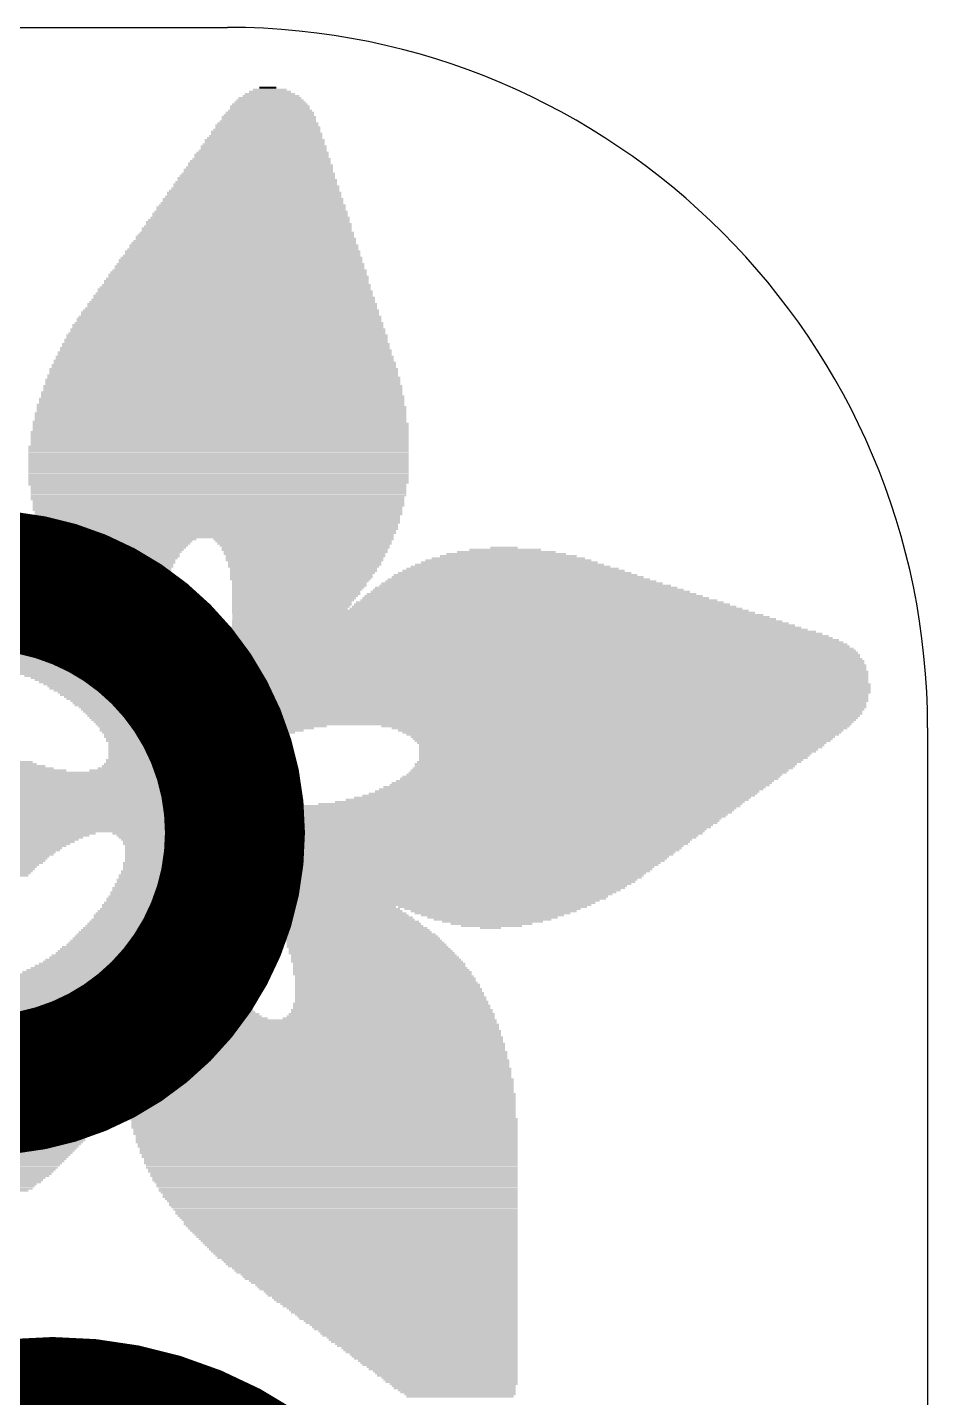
# Model space of a CAD drawing. Extents: x -5.4 to 5.4, y -7 to 7.
# Drawn here: x 3.764 to 5.398, y 4.5 to 6.985 of the extents above; entities that cross this region are included whole.
import ezdxf

# ---------------------------------------------------------------- set-up
doc = ezdxf.new("R2010")
doc.units = 0
for name, color, linetype in [('17', 110, 'CONTINUOUS'), ('20', 53, 'CONTINUOUS'), ('21', 40, 'CONTINUOUS'), ('22', 6, 'CONTINUOUS')]:
    doc.layers.add(name, color=color, linetype=linetype)

# ---------------------------------------------------------------- blocks, each defined once
blk = doc.blocks.new('ROUNDP')
at = {"const_width": 0.5}
blk.add_lwpolyline([(0, -0.25, 1), (0, 0.25, 1), (0, -0.25)], format="xyb", dxfattribs=at)
blk = doc.blocks.new('RECT')
blk.add_solid([(-0.5, -0.5), (0.5, -0.5), (-0.5, 0.5), (0.5, 0.5)])

msp = doc.modelspace()

# ---------------------------------------------------------------- linework, layer by layer
at = {"layer": '20'}
for p, q in [((-4.445, 6.985), (4.1275, 6.985)), ((5.3975, 5.715), (5.3975, -5.715))]:
    msp.add_line(p, q, dxfattribs=at)
msp.add_arc((4.1275, 5.715), 1.27, 0, 90, dxfattribs=at)
at = {"layer": '22', "const_width": 0.254}
msp.add_lwpolyline([(3.683, 5.0666, 1), (3.683, 5.9824, 1), (3.683, 5.0666)], format="xyb", dxfattribs=at)

# ---------------------------------------------------------------- block references
at = {"layer": '17', "xscale": 1.6002, "yscale": 1.6002, "rotation": 90}
msp.add_blockref('ROUNDP', (3.81, 3.81), dxfattribs=at)
msp.add_blockref('ROUNDP', (3.81, 3.81), dxfattribs=at)
at = {"layer": '21'}
for p, xscale, yscale in [((4.2043, 6.8567), 0.1143, 0.0038), ((4.2062, 6.8605), 0.1029, 0.0038), ((4.2043, 6.8643), 0.0915, 0.0039), ((4.2043, 6.8682), 0.0762, 0.0038), ((4.2043, 6.872), 0.0609, 0.0038), ((4.2005, 6.8758), 0.0305, 0.0038), ((4.2043, 6.8339), 0.1524, 0.0038), ((4.2043, 6.8415), 0.1448, 0.0038), ((4.2043, 6.8377), 0.1448, 0.0038), ((4.2043, 6.8453), 0.1371, 0.0038), ((4.2043, 6.8491), 0.1295, 0.0038), ((4.2043, 6.8529), 0.1219, 0.0038), ((4.1986, 6.8072), 0.1867, 0.0038), ((4.2005, 6.811), 0.1829, 0.0038), ((4.2005, 6.8148), 0.1753, 0.0038), ((4.2024, 6.8224), 0.1715, 0.0038), ((4.2024, 6.8186), 0.1715, 0.0038), ((4.2024, 6.8262), 0.1638, 0.0039), ((4.2043, 6.8301), 0.16, 0.0038), ((4.1948, 6.7843), 0.2096, 0.0038), ((4.1967, 6.7881), 0.2058, 0.0039), ((4.1967, 6.7958), 0.1981, 0.0038), ((4.1986, 6.792), 0.2019, 0.0038), ((4.1986, 6.7996), 0.1943, 0.0038), ((4.2005, 6.8034), 0.1905, 0.0038), ((4.191, 6.7577), 0.24, 0.0038), ((4.191, 6.7615), 0.2324, 0.0038), ((4.1929, 6.7691), 0.2286, 0.0038), ((4.1929, 6.7653), 0.2286, 0.0038), ((4.1929, 6.7729), 0.221, 0.0038), ((4.1948, 6.7805), 0.2172, 0.0038), ((4.1948, 6.7767), 0.2172, 0.0038), ((4.1852, 6.7386), 0.2591, 0.0038), ((4.1871, 6.7348), 0.2629, 0.0038), ((4.1872, 6.7424), 0.2552, 0.0038), ((4.1891, 6.7462), 0.2514, 0.0038), ((4.1891, 6.7539), 0.2438, 0.0038), ((4.1891, 6.75), 0.2438, 0.0039), ((4.1795, 6.712), 0.2857, 0.0039), ((4.1815, 6.7081), 0.2896, 0.0038), ((4.1814, 6.7158), 0.2819, 0.0038), ((4.1833, 6.7196), 0.2781, 0.0038), ((4.1833, 6.7272), 0.2705, 0.0038), ((4.1833, 6.7234), 0.2705, 0.0038), ((4.1852, 6.731), 0.2667, 0.0038), ((4.1757, 6.6853), 0.3163, 0.0038), ((4.1758, 6.6891), 0.3086, 0.0038), ((4.1777, 6.6929), 0.3048, 0.0038), ((4.1777, 6.7005), 0.2972, 0.0038), ((4.1796, 6.6967), 0.301, 0.0038), ((4.1796, 6.7043), 0.2934, 0.0038), ((4.17, 6.6586), 0.3429, 0.0038), ((4.1719, 6.6624), 0.3391, 0.0038), ((4.1719, 6.6662), 0.3315, 0.0038), ((4.1738, 6.6739), 0.3277, 0.0039), ((4.1738, 6.67), 0.3277, 0.0038), ((4.1738, 6.6777), 0.3201, 0.0038), ((4.1757, 6.6815), 0.3163, 0.0038), ((4.1662, 6.6358), 0.3657, 0.0039), ((4.1681, 6.6396), 0.3619, 0.0038), ((4.1681, 6.6472), 0.3543, 0.0038), ((4.1681, 6.6434), 0.3543, 0.0038), ((4.17, 6.651), 0.3505, 0.0038), ((4.17, 6.6548), 0.3429, 0.0038), ((4.1605, 6.6091), 0.3924, 0.0038), ((4.1624, 6.6129), 0.3886, 0.0038), ((4.1624, 6.6205), 0.381, 0.0038), ((4.1624, 6.6167), 0.381, 0.0038), ((4.1643, 6.6243), 0.3772, 0.0038), ((4.1643, 6.6319), 0.3696, 0.0038), ((4.1662, 6.6281), 0.3734, 0.0038), ((4.1568, 6.59), 0.4153, 0.0038), ((4.1568, 6.5862), 0.4153, 0.0038), ((4.1567, 6.5938), 0.4076, 0.0038), ((4.1586, 6.5977), 0.4038, 0.0039), ((4.1586, 6.6053), 0.3962, 0.0038), ((4.1605, 6.6015), 0.4, 0.0038), ((4.151, 6.5634), 0.442, 0.0038), ((4.151, 6.5596), 0.442, 0.0039), ((4.1529, 6.5672), 0.4382, 0.0038), ((4.1529, 6.571), 0.4306, 0.0038), ((4.1548, 6.5786), 0.4268, 0.0038), ((4.1548, 6.5748), 0.4268, 0.0038), ((4.1549, 6.5824), 0.4191, 0.0038), ((4.1453, 6.5367), 0.4686, 0.0038), ((4.1472, 6.5405), 0.4648, 0.0038), ((4.1491, 6.5443), 0.461, 0.0038), ((4.1491, 6.5519), 0.4534, 0.0038), ((4.1491, 6.5481), 0.4534, 0.0038), ((4.151, 6.5557), 0.4496, 0.0038), ((4.1395, 6.51), 0.4953, 0.0038), ((4.1414, 6.5138), 0.4915, 0.0038), ((4.1433, 6.5176), 0.4877, 0.0038), ((4.1433, 6.5253), 0.4801, 0.0038), ((4.1433, 6.5215), 0.4801, 0.0039), ((4.1453, 6.5291), 0.4762, 0.0038), ((4.1472, 6.5329), 0.4724, 0.0038), ((4.1357, 6.4834), 0.5257, 0.0039), ((4.1357, 6.4872), 0.5181, 0.0038), ((4.1376, 6.491), 0.5143, 0.0038), ((4.1376, 6.4986), 0.5067, 0.0038), ((4.1395, 6.4948), 0.5105, 0.0038), ((4.1395, 6.5024), 0.5029, 0.0038), ((4.1414, 6.5062), 0.4991, 0.0038), ((4.1319, 6.4605), 0.5487, 0.0038), ((4.1319, 6.4681), 0.5411, 0.0038), ((4.1319, 6.4643), 0.5411, 0.0038), ((4.1338, 6.4719), 0.5373, 0.0038), ((4.1338, 6.4757), 0.5295, 0.0038), ((4.1357, 6.4795), 0.5257, 0.0038), ((4.1281, 6.4376), 0.5715, 0.0038), ((4.1281, 6.4338), 0.5715, 0.0038), ((4.1281, 6.4453), 0.5639, 0.0039), ((4.1281, 6.4414), 0.5639, 0.0038), ((4.13, 6.4491), 0.5601, 0.0038), ((4.13, 6.4567), 0.5525, 0.0038), ((4.13, 6.4529), 0.5525, 0.0038), ((4.1243, 6.411), 0.5944, 0.0038), ((4.1244, 6.4186), 0.5867, 0.0038), ((4.1244, 6.4148), 0.5867, 0.0038), ((4.1263, 6.4262), 0.5829, 0.0038), ((4.1263, 6.4224), 0.5829, 0.0038), ((4.1263, 6.43), 0.5753, 0.0038), ((4.1224, 6.3881), 0.6134, 0.0038), ((4.1224, 6.3843), 0.6134, 0.0038), ((4.1224, 6.3957), 0.6058, 0.0038), ((4.1224, 6.3919), 0.6058, 0.0038), ((4.1224, 6.4033), 0.5982, 0.0038), ((4.1243, 6.3995), 0.602, 0.0038), ((4.1243, 6.4072), 0.5944, 0.0039), ((4.1205, 6.3652), 0.6324, 0.0038), ((4.1205, 6.3614), 0.6324, 0.0038), ((4.1205, 6.3729), 0.6248, 0.0038), ((4.1205, 6.3691), 0.6248, 0.0039), ((4.1205, 6.3805), 0.6172, 0.0038), ((4.1224, 6.3767), 0.621, 0.0038), ((4.1187, 6.3348), 0.6515, 0.0038), ((4.1187, 6.3462), 0.6439, 0.0038), ((4.1187, 6.3424), 0.6439, 0.0038), ((4.1187, 6.3386), 0.6439, 0.0038), ((4.1186, 6.3538), 0.6362, 0.0038), ((4.1206, 6.35), 0.6401, 0.0038), ((4.1205, 6.3576), 0.6324, 0.0038), ((4.1167, 6.3119), 0.663, 0.0038), ((4.1167, 6.3233), 0.6554, 0.0038), ((4.1167, 6.3195), 0.6554, 0.0038), ((4.1186, 6.3157), 0.6592, 0.0038), ((4.1187, 6.331), 0.6515, 0.0039), ((4.1187, 6.3271), 0.6515, 0.0038), ((4.1148, 6.2852), 0.6744, 0.0038), ((4.1148, 6.3005), 0.6668, 0.0038), ((4.1167, 6.2967), 0.6706, 0.0038), ((4.1167, 6.2929), 0.6706, 0.0039), ((4.1167, 6.289), 0.6706, 0.0038), ((4.1167, 6.3081), 0.663, 0.0038), ((4.1167, 6.3043), 0.663, 0.0038), ((4.1129, 6.27), 0.6782, 0.0038), ((4.1148, 6.2662), 0.682, 0.0038), ((4.1148, 6.2624), 0.682, 0.0038), ((4.1148, 6.2814), 0.6744, 0.0038), ((4.1148, 6.2776), 0.6744, 0.0038), ((4.1148, 6.2738), 0.6744, 0.0038), ((4.1129, 6.2509), 0.6858, 0.0038), ((4.1129, 6.2471), 0.6858, 0.0038), ((4.1129, 6.2433), 0.6858, 0.0038), ((4.1129, 6.2395), 0.6858, 0.0038), ((4.1129, 6.2357), 0.6858, 0.0038), ((4.1148, 6.2586), 0.682, 0.0038), ((4.1148, 6.2548), 0.682, 0.0039), ((4.111, 6.2243), 0.6896, 0.0038), ((4.111, 6.2205), 0.6896, 0.0038), ((4.111, 6.2167), 0.6896, 0.0039), ((4.111, 6.2128), 0.6896, 0.0038), ((4.1129, 6.2319), 0.6858, 0.0038), ((4.1129, 6.2281), 0.6858, 0.0038), ((4.111, 6.209), 0.6896, 0.0038), ((4.111, 6.2052), 0.6896, 0.0038), ((4.111, 6.2014), 0.6896, 0.0038), ((4.111, 6.1976), 0.6896, 0.0038), ((4.111, 6.1938), 0.6896, 0.0038), ((4.111, 6.19), 0.6896, 0.0038), ((4.111, 6.1862), 0.6896, 0.0038), ((4.111, 6.1824), 0.6896, 0.0038), ((4.111, 6.1786), 0.6896, 0.0039), ((4.111, 6.1747), 0.6896, 0.0038), ((4.111, 6.1709), 0.6896, 0.0038), ((4.111, 6.1671), 0.6896, 0.0038), ((4.111, 6.1633), 0.6896, 0.0038), ((4.111, 6.1595), 0.6896, 0.0038), ((4.1091, 6.1557), 0.6858, 0.0038), ((4.111, 6.1519), 0.682, 0.0038), ((4.111, 6.1481), 0.682, 0.0038), ((4.111, 6.1443), 0.682, 0.0038), ((4.111, 6.1405), 0.682, 0.0039), ((4.111, 6.1366), 0.682, 0.0038), ((4.1091, 6.1328), 0.6782, 0.0038), ((4.1091, 6.129), 0.6782, 0.0038), ((4.111, 6.1252), 0.6744, 0.0038), ((4.111, 6.1214), 0.6744, 0.0038), ((4.111, 6.1176), 0.6744, 0.0038), ((4.1091, 6.1138), 0.6706, 0.0038), ((4.1091, 6.11), 0.6706, 0.0038), ((4.111, 6.1062), 0.6668, 0.0038), ((4.111, 6.1024), 0.6668, 0.0039), ((4.1091, 6.0985), 0.663, 0.0038), ((4.111, 6.0947), 0.6592, 0.0038), ((4.111, 6.0909), 0.6592, 0.0038), ((4.111, 6.0871), 0.6592, 0.0038), ((3.3262, 6.0757), 0.8801, 0.0038), ((3.3281, 6.0719), 0.8763, 0.0038), ((3.3319, 6.0681), 0.8763, 0.0038), ((3.3338, 6.0643), 0.8801, 0.0039), ((4.109, 6.0833), 0.6553, 0.0038), ((4.1109, 6.0795), 0.6515, 0.0038), ((4.1109, 6.0757), 0.6515, 0.0038), ((4.109, 6.0719), 0.6477, 0.0038), ((4.1109, 6.0681), 0.6439, 0.0038), ((4.109, 6.0643), 0.6401, 0.0039), ((3.3376, 6.0604), 0.8801, 0.0038), ((3.3395, 6.0566), 0.8763, 0.0038), ((3.3433, 6.0528), 0.8763, 0.0038), ((3.3452, 6.049), 0.8801, 0.0038), ((3.3471, 6.0452), 0.8763, 0.0038), ((3.3509, 6.0414), 0.8763, 0.0038), ((3.3548, 6.0376), 0.8763, 0.0038), ((4.109, 6.0604), 0.6401, 0.0038), ((3.932, 6.0566), 0.2781, 0.0038), ((3.9282, 6.0528), 0.2705, 0.0038), ((3.9282, 6.049), 0.2629, 0.0038), ((3.9262, 6.0452), 0.259, 0.0038), ((3.9243, 6.0414), 0.2552, 0.0038), ((3.9243, 6.0376), 0.2476, 0.0038), ((4.2653, 6.0566), 0.3276, 0.0038), ((4.2653, 6.0528), 0.32, 0.0038), ((4.2672, 6.049), 0.3162, 0.0038), ((4.2672, 6.0452), 0.3086, 0.0038), ((4.2691, 6.0414), 0.3048, 0.0038), ((4.2672, 6.0376), 0.301, 0.0038), ((4.6311, 6.0376), 0.1295, 0.0038), ((4.6292, 6.0414), 0.0495, 0.0038), ((3.3548, 6.0338), 0.8763, 0.0038), ((3.3586, 6.03), 0.8763, 0.0038), ((3.3624, 6.0262), 0.8763, 0.0039), ((3.3624, 6.0223), 0.8763, 0.0038), ((3.3662, 6.0185), 0.8763, 0.0038), ((3.4824, 6.0147), 1.1011, 0.0038), ((3.9224, 6.0338), 0.2438, 0.0038), ((3.9205, 6.03), 0.24, 0.0038), ((3.9224, 6.0262), 0.2362, 0.0039), ((3.9205, 6.0223), 0.2324, 0.0038), ((3.9205, 6.0185), 0.2248, 0.0038), ((4.2691, 6.0338), 0.2972, 0.0038), ((4.2672, 6.03), 0.2934, 0.0038), ((4.2691, 6.0262), 0.2896, 0.0039), ((4.2672, 6.0223), 0.2858, 0.0038), ((4.2672, 6.0185), 0.2858, 0.0038), ((4.2672, 6.0147), 0.2782, 0.0038), ((4.6387, 6.0147), 0.32, 0.0038), ((4.6368, 6.0185), 0.301, 0.0038), ((4.6368, 6.0223), 0.2781, 0.0038), ((4.6368, 6.0262), 0.2477, 0.0039), ((4.633, 6.03), 0.2171, 0.0038), ((4.633, 6.0338), 0.1791, 0.0038), ((3.4824, 6.0109), 1.0935, 0.0038), ((3.4824, 6.0071), 1.0935, 0.0038), ((3.4824, 6.0033), 1.0859, 0.0038), ((3.4843, 5.9995), 1.0821, 0.0038), ((3.4843, 5.9957), 1.0745, 0.0038), ((3.4843, 5.9919), 1.0745, 0.0038), ((3.4842, 5.9881), 1.0668, 0.0039), ((4.2672, 6.0109), 0.2782, 0.0038), ((4.2653, 6.0071), 0.2744, 0.0038), ((4.2652, 6.0033), 0.2667, 0.0038), ((4.2652, 5.9995), 0.2667, 0.0038), ((4.2633, 5.9957), 0.2629, 0.0038), ((4.2614, 5.9919), 0.2591, 0.0038), ((4.2614, 5.9881), 0.2591, 0.0039), ((4.6539, 5.9881), 0.4572, 0.0039), ((4.6501, 5.9919), 0.442, 0.0038), ((4.6482, 5.9957), 0.423, 0.0038), ((4.6463, 5.9995), 0.4038, 0.0038), ((4.6444, 6.0033), 0.3848, 0.0038), ((4.6406, 6.0071), 0.362, 0.0038), ((4.6387, 6.0109), 0.3429, 0.0038), ((3.4862, 5.9842), 1.0629, 0.0038), ((3.4881, 5.9804), 1.0591, 0.0038), ((3.4862, 5.9766), 1.0553, 0.0038), ((3.4881, 5.9728), 1.0515, 0.0038), ((3.4881, 5.969), 1.0439, 0.0038), ((3.4881, 5.9652), 1.0439, 0.0038), ((4.2595, 5.9842), 0.2553, 0.0038), ((4.2596, 5.9804), 0.2476, 0.0038), ((4.2577, 5.9766), 0.2438, 0.0038), ((4.2577, 5.9728), 0.2438, 0.0038), ((4.2558, 5.969), 0.24, 0.0038), ((4.2539, 5.9652), 0.2362, 0.0038), ((4.673, 5.9652), 0.5639, 0.0038), ((4.6692, 5.969), 0.5487, 0.0038), ((4.6673, 5.9728), 0.5295, 0.0038), ((4.6616, 5.9766), 0.5105, 0.0038), ((4.6597, 5.9804), 0.4915, 0.0038), ((4.6558, 5.9842), 0.4762, 0.0038), ((3.49, 5.9614), 1.0401, 0.0038), ((3.49, 5.9576), 1.0325, 0.0038), ((3.4919, 5.9538), 1.0287, 0.0038), ((3.4919, 5.95), 1.0287, 0.0039), ((3.4938, 5.9461), 1.0249, 0.0038), ((3.4938, 5.9423), 1.0173, 0.0038), ((3.4957, 5.9385), 1.0135, 0.0038), ((4.2481, 5.95), 0.2247, 0.0039), ((4.2462, 5.9461), 0.2209, 0.0038), ((4.2443, 5.9423), 0.2171, 0.0038), ((4.2443, 5.9385), 0.2171, 0.0038), ((4.252, 5.9614), 0.2324, 0.0038), ((4.252, 5.9576), 0.2324, 0.0038), ((4.2501, 5.9538), 0.2286, 0.0038), ((4.6977, 5.9385), 0.682, 0.0038), ((4.6939, 5.9423), 0.6668, 0.0038), ((4.6921, 5.9461), 0.6477, 0.0038), ((4.6863, 5.95), 0.6286, 0.0039), ((4.6825, 5.9538), 0.6134, 0.0038), ((4.6787, 5.9576), 0.5982, 0.0038), ((4.6768, 5.9614), 0.5791, 0.0038), ((3.4957, 5.9347), 1.0135, 0.0038), ((3.4976, 5.9309), 1.0096, 0.0038), ((3.4976, 5.9271), 1.002, 0.0038), ((3.4995, 5.9233), 0.9982, 0.0038), ((3.4995, 5.9195), 0.9982, 0.0038), ((3.5014, 5.9157), 0.9944, 0.0038), ((3.5033, 5.9119), 0.9906, 0.0039), ((4.2424, 5.9347), 0.2133, 0.0038), ((4.2405, 5.9309), 0.2095, 0.0038), ((4.6044, 5.9271), 0.9372, 0.0038), ((4.6101, 5.9233), 0.9486, 0.0038), ((4.6178, 5.9195), 0.9639, 0.0038), ((4.6235, 5.9157), 0.9753, 0.0038), ((4.6292, 5.9119), 0.9867, 0.0039), ((4.7054, 5.9309), 0.7125, 0.0038), ((4.7016, 5.9347), 0.6973, 0.0038), ((3.5014, 5.908), 0.9868, 0.0038), ((3.5033, 5.9042), 0.983, 0.0038), ((3.5052, 5.9004), 0.9792, 0.0038), ((3.5071, 5.8966), 0.9754, 0.0038), ((3.5071, 5.8928), 0.9754, 0.0038), ((3.509, 5.889), 0.9716, 0.0038), ((4.6501, 5.8966), 1.0364, 0.0038), ((4.6558, 5.8928), 1.0478, 0.0038), ((4.6634, 5.889), 1.063, 0.0038), ((4.6349, 5.908), 0.9982, 0.0038), ((4.6406, 5.9042), 1.0096, 0.0038), ((4.6463, 5.9004), 1.021, 0.0038), ((3.5109, 5.8852), 0.9678, 0.0038), ((3.511, 5.8814), 0.9601, 0.0038), ((3.511, 5.8776), 0.9601, 0.0038), ((3.5129, 5.8738), 0.9563, 0.0039), ((3.5148, 5.8699), 0.9525, 0.0038), ((3.5167, 5.8661), 0.9487, 0.0038), ((3.5167, 5.8623), 0.9487, 0.0038), ((4.6863, 5.8699), 1.1164, 0.0038), ((4.6901, 5.8661), 1.124, 0.0038), ((4.692, 5.8623), 1.1278, 0.0038), ((4.6692, 5.8852), 1.0745, 0.0038), ((4.6749, 5.8814), 1.0859, 0.0038), ((4.6787, 5.8776), 1.0935, 0.0038), ((4.6844, 5.8738), 1.1049, 0.0039), ((3.5186, 5.8585), 0.9449, 0.0038), ((3.5205, 5.8547), 0.9411, 0.0038), ((3.5224, 5.8509), 0.9373, 0.0038), ((3.5224, 5.8471), 0.9373, 0.0038), ((3.5243, 5.8433), 0.9335, 0.0038), ((3.5262, 5.8395), 0.9297, 0.0038), ((4.6977, 5.8509), 1.1468, 0.0038), ((4.6996, 5.8471), 1.1506, 0.0038), ((4.6996, 5.8433), 1.1506, 0.0038), ((4.7016, 5.8395), 1.1545, 0.0038), ((4.6958, 5.8585), 1.1354, 0.0038), ((4.6977, 5.8547), 1.1392, 0.0038), ((3.5262, 5.8357), 0.9297, 0.0039), ((3.8348, 5.8318), 0.3124, 0.0038), ((3.8462, 5.828), 0.2896, 0.0038), ((3.8538, 5.8242), 0.2743, 0.0038), ((3.8596, 5.8204), 0.2629, 0.0038), ((3.8653, 5.8166), 0.2515, 0.0038), ((3.871, 5.8128), 0.2401, 0.0038), ((4.7016, 5.8204), 1.1697, 0.0038), ((4.7035, 5.8166), 1.1735, 0.0038), ((4.7035, 5.8128), 1.1735, 0.0038), ((4.7016, 5.8357), 1.1621, 0.0039), ((4.7016, 5.8318), 1.1621, 0.0038), ((4.7035, 5.828), 1.1659, 0.0038), ((4.7035, 5.8242), 1.1659, 0.0038), ((3.8748, 5.809), 0.2324, 0.0038), ((3.8805, 5.8052), 0.221, 0.0038), ((3.8843, 5.8014), 0.2134, 0.0038), ((3.89, 5.7976), 0.2096, 0.0039), ((3.8939, 5.7937), 0.2019, 0.0038), ((3.8977, 5.7899), 0.1943, 0.0038), ((4.6997, 5.7899), 1.1887, 0.0038), ((4.6997, 5.8014), 1.1811, 0.0038), ((4.6997, 5.7976), 1.1811, 0.0039), ((4.7016, 5.7937), 1.1849, 0.0038), ((4.7016, 5.809), 1.1773, 0.0038), ((4.7016, 5.8052), 1.1773, 0.0038), ((3.8996, 5.7861), 0.1905, 0.0038), ((3.9034, 5.7823), 0.1829, 0.0038), ((3.9091, 5.7785), 0.1791, 0.0038), ((3.911, 5.7747), 0.1753, 0.0038), ((3.9148, 5.7709), 0.1676, 0.0038), ((3.9167, 5.7671), 0.1638, 0.0038), ((3.9224, 5.7633), 0.16, 0.0038), ((4.692, 5.7671), 1.1964, 0.0038), ((4.692, 5.7633), 1.1964, 0.0038), ((4.694, 5.7747), 1.1925, 0.0038), ((4.694, 5.7709), 1.1925, 0.0038), ((4.6978, 5.7823), 1.1925, 0.0038), ((4.6978, 5.7785), 1.1925, 0.0038), ((4.6997, 5.7861), 1.1887, 0.0038), ((3.9243, 5.7595), 0.1562, 0.0039), ((3.9262, 5.7556), 0.1524, 0.0038), ((3.9319, 5.7518), 0.1486, 0.0038), ((3.9338, 5.748), 0.1448, 0.0038), ((3.9376, 5.7442), 0.1448, 0.0038), ((3.9415, 5.7404), 0.1447, 0.0038), ((4.6768, 5.7404), 1.204, 0.0038), ((4.6787, 5.7442), 1.2002, 0.0038), ((4.6825, 5.748), 1.2002, 0.0038), ((4.6863, 5.7556), 1.2002, 0.0038), ((4.6863, 5.7518), 1.2002, 0.0038), ((4.6882, 5.7595), 1.1964, 0.0039), ((3.9434, 5.7366), 0.1409, 0.0038), ((3.9472, 5.7328), 0.1409, 0.0038), ((3.951, 5.729), 0.141, 0.0038), ((3.9567, 5.7252), 0.1448, 0.0038), ((4.5739, 5.7214), 1.3716, 0.0039), ((4.0995, 5.7175), 0.4153, 0.0038), ((4.09, 5.7137), 0.3886, 0.0038), ((4.6596, 5.7252), 1.2078, 0.0038), ((4.6654, 5.729), 1.2039, 0.0038), ((4.6692, 5.7328), 1.2039, 0.0038), ((4.673, 5.7366), 1.2039, 0.0038), ((4.8311, 5.7175), 0.8496, 0.0038), ((4.8387, 5.7137), 0.8268, 0.0038), ((4.0805, 5.7099), 0.3696, 0.0038), ((4.0748, 5.7061), 0.3506, 0.0038), ((4.0709, 5.7023), 0.3353, 0.0038), ((4.0652, 5.6985), 0.3239, 0.0038), ((4.0576, 5.6909), 0.3009, 0.0038), ((4.0615, 5.6947), 0.3086, 0.0038), ((4.8406, 5.7099), 0.8078, 0.0038), ((4.8426, 5.7061), 0.7963, 0.0038), ((4.8444, 5.7023), 0.7848, 0.0038), ((4.8444, 5.6985), 0.7696, 0.0038), ((4.8444, 5.6947), 0.762, 0.0038), ((4.8444, 5.6909), 0.7544, 0.0038), ((4.0558, 5.6871), 0.2895, 0.0038), ((4.052, 5.6833), 0.2819, 0.0039), ((4.0482, 5.6794), 0.2743, 0.0038), ((4.0386, 5.668), 0.2552, 0.0038), ((4.0367, 5.6642), 0.2514, 0.0038), ((4.0444, 5.6756), 0.2667, 0.0038), ((4.0425, 5.6718), 0.2629, 0.0038), ((4.8425, 5.6871), 0.743, 0.0038), ((4.8425, 5.6833), 0.7354, 0.0039), ((4.8406, 5.6794), 0.7316, 0.0038), ((4.8368, 5.6756), 0.7239, 0.0038), ((4.8349, 5.6718), 0.7201, 0.0038), ((4.8311, 5.668), 0.7125, 0.0038), ((4.8292, 5.6642), 0.7087, 0.0038), ((3.4919, 5.6528), 0.5639, 0.0038), ((3.4976, 5.649), 0.5677, 0.0038), ((3.5071, 5.6452), 0.5792, 0.0039), ((3.5167, 5.6413), 0.5905, 0.0038), ((4.0177, 5.6413), 0.2515, 0.0038), ((4.0215, 5.6452), 0.2439, 0.0039), ((4.0252, 5.649), 0.2439, 0.0038), ((4.031, 5.6566), 0.2476, 0.0038), ((4.0291, 5.6528), 0.2438, 0.0038), ((4.0348, 5.6604), 0.2476, 0.0038), ((4.8082, 5.6413), 0.6896, 0.0038), ((4.8139, 5.649), 0.6934, 0.0038), ((4.812, 5.6452), 0.6896, 0.0039), ((4.8197, 5.6528), 0.6973, 0.0038), ((4.8273, 5.6604), 0.7049, 0.0038), ((4.8235, 5.6566), 0.6973, 0.0038), ((3.53, 5.6375), 0.6096, 0.0038), ((3.6843, 5.6337), 0.9106, 0.0038), ((3.6862, 5.6299), 0.9068, 0.0038), ((3.6881, 5.6261), 0.903, 0.0038), ((3.6919, 5.6223), 0.8954, 0.0038), ((3.6938, 5.6185), 0.8916, 0.0038), ((3.6957, 5.6147), 0.8878, 0.0038), ((4.0082, 5.6375), 0.2629, 0.0038), ((4.7701, 5.6147), 0.6896, 0.0038), ((4.7758, 5.6185), 0.6858, 0.0038), ((4.7835, 5.6223), 0.6858, 0.0038), ((4.7873, 5.6261), 0.6858, 0.0038), ((4.793, 5.6299), 0.682, 0.0038), ((4.7987, 5.6337), 0.6858, 0.0038), ((4.8025, 5.6375), 0.6858, 0.0038), ((3.6995, 5.6109), 0.8878, 0.0038), ((3.7034, 5.6071), 0.8801, 0.0039), ((3.7072, 5.6032), 0.8801, 0.0038), ((3.7109, 5.5994), 0.8801, 0.0038), ((3.7186, 5.5956), 0.8801, 0.0038), ((3.7243, 5.5918), 0.8839, 0.0038), ((4.7282, 5.5918), 0.7124, 0.0038), ((4.7359, 5.5956), 0.7049, 0.0038), ((4.7435, 5.5994), 0.6973, 0.0038), ((4.7511, 5.6032), 0.6972, 0.0038), ((4.7568, 5.6071), 0.6934, 0.0039), ((4.7663, 5.6109), 0.6896, 0.0038), ((3.7319, 5.588), 0.884, 0.0038), ((3.7396, 5.5842), 0.8839, 0.0038), ((3.749, 5.5804), 0.8953, 0.0038), ((3.7662, 5.5766), 0.9144, 0.0038), ((4.1872, 5.5728), 1.7412, 0.0038), ((4.1872, 5.569), 1.726, 0.0039), ((4.189, 5.5651), 1.7145, 0.0038), ((4.6768, 5.5766), 0.7696, 0.0038), ((4.6939, 5.5804), 0.743, 0.0038), ((4.7073, 5.5842), 0.7315, 0.0038), ((4.7168, 5.588), 0.7201, 0.0038), ((4.191, 5.5613), 1.703, 0.0038), ((4.191, 5.5575), 1.6878, 0.0038), ((4.1929, 5.5537), 1.6764, 0.0038), ((4.1948, 5.5499), 1.6574, 0.0038), ((4.1986, 5.5461), 1.6421, 0.0038), ((4.2024, 5.5423), 1.6269, 0.0038), ((4.2043, 5.5385), 1.6078, 0.0038), ((4.21, 5.5347), 1.5887, 0.0038), ((4.2157, 5.5309), 1.5621, 0.0039), ((3.69, 5.5156), 0.3505, 0.0038), ((3.7034, 5.5194), 0.3467, 0.0038), ((3.7147, 5.5232), 0.3467, 0.0038), ((4.2748, 5.527), 1.4364, 0.0038), ((4.4539, 5.5232), 1.0706, 0.0038), ((4.4539, 5.5194), 1.0554, 0.0038), ((4.4539, 5.5156), 1.0478, 0.0038), ((3.6386, 5.4928), 0.3695, 0.0039), ((3.6442, 5.4966), 0.3657, 0.0038), ((3.6519, 5.5004), 0.3658, 0.0038), ((3.6614, 5.5042), 0.362, 0.0038), ((3.671, 5.508), 0.3581, 0.0038), ((3.6804, 5.5118), 0.3543, 0.0038), ((4.452, 5.5118), 1.0363, 0.0038), ((4.452, 5.508), 1.0287, 0.0038), ((4.4501, 5.5042), 1.0249, 0.0038), ((4.4482, 5.5004), 1.0135, 0.0038), ((4.4463, 5.4966), 1.0097, 0.0038), ((4.0081, 5.4928), 0.1334, 0.0039), ((4.5263, 5.4928), 0.842, 0.0039), ((3.5947, 5.4661), 0.381, 0.0038), ((3.6024, 5.4699), 0.381, 0.0038), ((3.6062, 5.4737), 0.381, 0.0038), ((3.6119, 5.4775), 0.3772, 0.0038), ((3.6176, 5.4813), 0.3734, 0.0038), ((3.6252, 5.4851), 0.3734, 0.0038), ((3.629, 5.4889), 0.3734, 0.0038), ((3.9967, 5.4699), 0.1181, 0.0038), ((3.9967, 5.4661), 0.1181, 0.0038), ((4.0043, 5.4889), 0.1258, 0.0038), ((4.0024, 5.4851), 0.122, 0.0038), ((4.0005, 5.4813), 0.1182, 0.0038), ((4.0005, 5.4775), 0.1182, 0.0038), ((3.9986, 5.4737), 0.1143, 0.0038), ((4.5263, 5.4889), 0.8268, 0.0038), ((4.5282, 5.4851), 0.8154, 0.0038), ((4.5263, 5.4813), 0.8039, 0.0038), ((4.5282, 5.4775), 0.7925, 0.0038), ((4.5282, 5.4737), 0.7848, 0.0038), ((4.5263, 5.4699), 0.7734, 0.0038), ((4.5263, 5.4661), 0.7658, 0.0038), ((3.5738, 5.447), 0.3848, 0.0038), ((3.5776, 5.4508), 0.3848, 0.0038), ((3.5814, 5.4546), 0.3848, 0.0039), ((3.5852, 5.4585), 0.3848, 0.0038), ((3.5909, 5.4623), 0.381, 0.0038), ((3.991, 5.447), 0.1219, 0.0038), ((3.991, 5.4432), 0.1219, 0.0038), ((3.9929, 5.4546), 0.1181, 0.0039), ((3.9929, 5.4508), 0.1181, 0.0038), ((3.9967, 5.4623), 0.1181, 0.0038), ((3.9948, 5.4585), 0.1143, 0.0038), ((4.5244, 5.4623), 0.7544, 0.0038), ((4.5244, 5.4585), 0.7468, 0.0038), ((4.5244, 5.4546), 0.7391, 0.0039), ((4.5225, 5.4508), 0.7277, 0.0038), ((4.5225, 5.447), 0.7201, 0.0038), ((4.5225, 5.4432), 0.7125, 0.0038), ((3.9853, 5.4165), 0.1409, 0.0039), ((3.9853, 5.4242), 0.1333, 0.0038), ((3.9853, 5.4204), 0.1333, 0.0038), ((3.9872, 5.4318), 0.1295, 0.0038), ((3.9872, 5.428), 0.1295, 0.0038), ((3.9891, 5.4394), 0.1257, 0.0038), ((3.9891, 5.4356), 0.1257, 0.0038), ((4.5206, 5.4394), 0.7011, 0.0038), ((4.5206, 5.4356), 0.6934, 0.0038), ((4.5168, 5.4318), 0.6858, 0.0038), ((4.5149, 5.428), 0.6743, 0.0038), ((4.5149, 5.4242), 0.6667, 0.0038), ((4.5091, 5.4165), 0.6477, 0.0039), ((4.513, 5.4204), 0.6553, 0.0038), ((3.9796, 5.3937), 0.1601, 0.0038), ((3.9795, 5.3975), 0.1524, 0.0038), ((3.9815, 5.4051), 0.1485, 0.0038), ((3.9815, 5.4013), 0.1485, 0.0038), ((3.9834, 5.4089), 0.1447, 0.0038), ((3.9853, 5.4127), 0.1409, 0.0038), ((4.5072, 5.4127), 0.6363, 0.0038), ((4.5053, 5.4089), 0.6248, 0.0038), ((4.5034, 5.4051), 0.621, 0.0038), ((4.4996, 5.4013), 0.6058, 0.0038), ((4.4958, 5.3975), 0.5982, 0.0038), ((4.4939, 5.3937), 0.5868, 0.0038), ((3.9739, 5.367), 0.1867, 0.0038), ((3.9739, 5.3746), 0.1791, 0.0038), ((3.9739, 5.3708), 0.1791, 0.0038), ((3.9758, 5.3784), 0.1753, 0.0039), ((3.9758, 5.3823), 0.1677, 0.0038), ((3.9777, 5.3861), 0.1639, 0.0038), ((3.9796, 5.3899), 0.1601, 0.0038), ((4.3186, 5.3899), 0.2286, 0.0038), ((4.3224, 5.3861), 0.2363, 0.0038), ((4.3262, 5.3823), 0.2363, 0.0038), ((4.33, 5.3784), 0.2439, 0.0039), ((4.3339, 5.3746), 0.2438, 0.0038), ((4.3377, 5.3708), 0.2514, 0.0038), ((4.3415, 5.367), 0.2514, 0.0038), ((4.6082, 5.3899), 0.3429, 0.0038), ((4.6082, 5.3861), 0.32, 0.0038), ((4.6101, 5.3823), 0.301, 0.0038), ((4.6082, 5.3784), 0.282, 0.0039), ((4.6082, 5.3746), 0.259, 0.0038), ((4.6082, 5.3708), 0.2362, 0.0038), ((4.6082, 5.367), 0.2134, 0.0038), ((3.9662, 5.3442), 0.2172, 0.0038), ((3.9662, 5.348), 0.2096, 0.0038), ((3.9681, 5.3518), 0.2058, 0.0038), ((3.9701, 5.3556), 0.2019, 0.0038), ((3.9701, 5.3594), 0.1943, 0.0038), ((3.972, 5.3632), 0.1905, 0.0038), ((4.3453, 5.3632), 0.259, 0.0038), ((4.3491, 5.3594), 0.2591, 0.0038), ((4.351, 5.3556), 0.2629, 0.0038), ((4.3567, 5.3518), 0.2667, 0.0038), ((4.3586, 5.348), 0.2705, 0.0038), ((4.3624, 5.3442), 0.2705, 0.0038), ((4.6082, 5.3632), 0.1828, 0.0038), ((4.6063, 5.3594), 0.1486, 0.0038), ((4.6063, 5.3556), 0.1105, 0.0038), ((4.6044, 5.3518), 0.0381, 0.0038), ((3.9567, 5.3175), 0.2591, 0.0038), ((3.9586, 5.3213), 0.2476, 0.0038), ((3.9605, 5.3251), 0.2438, 0.0038), ((3.9624, 5.3289), 0.24, 0.0038), ((3.9624, 5.3327), 0.2324, 0.0038), ((3.9643, 5.3365), 0.2286, 0.0038), ((3.9643, 5.3403), 0.221, 0.0039), ((4.3662, 5.3403), 0.2781, 0.0039), ((4.3681, 5.3365), 0.2819, 0.0038), ((4.372, 5.3327), 0.2819, 0.0038), ((4.3739, 5.3289), 0.2858, 0.0038), ((4.3777, 5.3251), 0.2858, 0.0038), ((4.3796, 5.3213), 0.2896, 0.0038), ((4.3815, 5.3175), 0.2934, 0.0038), ((3.9472, 5.2908), 0.3086, 0.0038), ((3.9472, 5.2946), 0.301, 0.0038), ((3.951, 5.2984), 0.2934, 0.0038), ((3.951, 5.3022), 0.2857, 0.0039), ((3.9529, 5.3061), 0.2743, 0.0038), ((3.9548, 5.3099), 0.2705, 0.0038), ((3.9548, 5.3137), 0.2629, 0.0038), ((4.3853, 5.3137), 0.2934, 0.0038), ((4.3872, 5.3099), 0.2972, 0.0038), ((4.3891, 5.3061), 0.301, 0.0038), ((4.3929, 5.3022), 0.301, 0.0039), ((4.3948, 5.2984), 0.3048, 0.0038), ((4.3967, 5.2946), 0.3086, 0.0038), ((4.3986, 5.2908), 0.3125, 0.0038), ((3.9281, 5.268), 0.3696, 0.0038), ((3.9339, 5.2718), 0.3581, 0.0038), ((3.9358, 5.2756), 0.3467, 0.0038), ((3.9377, 5.2794), 0.3353, 0.0038), ((3.9415, 5.2832), 0.3277, 0.0038), ((3.9434, 5.287), 0.3163, 0.0038), ((4.4024, 5.287), 0.3125, 0.0038), ((4.4024, 5.2832), 0.3125, 0.0038), ((4.4043, 5.2794), 0.3163, 0.0038), ((4.4063, 5.2756), 0.3201, 0.0038), ((4.4082, 5.2718), 0.3239, 0.0038), ((4.4082, 5.268), 0.3239, 0.0038), ((3.6843, 5.2451), 0.8953, 0.0038), ((3.6843, 5.2413), 0.8953, 0.0038), ((3.6804, 5.2565), 0.8801, 0.0038), ((3.6824, 5.2527), 0.8839, 0.0038), ((3.6843, 5.2489), 0.8877, 0.0038), ((3.6824, 5.2603), 0.8763, 0.0038), ((3.9186, 5.2641), 0.3962, 0.0039), ((4.412, 5.2641), 0.3238, 0.0039), ((4.4139, 5.2603), 0.3276, 0.0038), ((4.4139, 5.2565), 0.3276, 0.0038), ((4.4158, 5.2527), 0.3314, 0.0038), ((4.4177, 5.2489), 0.3352, 0.0038), ((4.4177, 5.2451), 0.3352, 0.0038), ((4.4196, 5.2413), 0.339, 0.0038), ((3.6881, 5.226), 0.9182, 0.0039), ((3.69, 5.2222), 0.922, 0.0038), ((3.6919, 5.2184), 0.9258, 0.0038), ((3.6843, 5.2375), 0.903, 0.0038), ((3.6862, 5.2337), 0.9068, 0.0038), ((3.6881, 5.2299), 0.9106, 0.0038), ((4.4215, 5.2337), 0.3429, 0.0038), ((4.4215, 5.2299), 0.3429, 0.0038), ((4.4234, 5.226), 0.3467, 0.0039), ((4.4234, 5.2222), 0.3467, 0.0038), ((4.4253, 5.2184), 0.3505, 0.0038), ((4.4196, 5.2375), 0.339, 0.0038), ((3.7033, 5.1918), 0.9716, 0.0038), ((3.7034, 5.1956), 0.9639, 0.0038), ((3.6977, 5.2032), 0.9525, 0.0038), ((3.6996, 5.1994), 0.9563, 0.0038), ((3.6919, 5.2146), 0.9334, 0.0038), ((3.6938, 5.2108), 0.9372, 0.0038), ((3.6957, 5.207), 0.941, 0.0038), ((4.4234, 5.1918), 0.3772, 0.0038), ((4.4253, 5.1956), 0.3734, 0.0038), ((4.4253, 5.2032), 0.3658, 0.0038), ((4.4253, 5.1994), 0.3658, 0.0038), ((4.4234, 5.2146), 0.3544, 0.0038), ((4.4253, 5.2108), 0.3582, 0.0038), ((4.4253, 5.207), 0.3582, 0.0038), ((3.9148, 5.1689), 1.4097, 0.0038), ((3.9148, 5.1803), 1.4021, 0.0038), ((3.9167, 5.1765), 1.4059, 0.0038), ((3.9167, 5.1727), 1.4059, 0.0038), ((3.709, 5.1879), 0.983, 0.0039), ((3.9167, 5.1841), 1.3983, 0.0038), ((4.4196, 5.1879), 0.3848, 0.0039), ((3.9167, 5.1422), 1.4288, 0.0038), ((3.9148, 5.146), 1.4249, 0.0038), ((3.9148, 5.1575), 1.4173, 0.0038), ((3.9167, 5.1537), 1.4211, 0.0038), ((3.9167, 5.1498), 1.4211, 0.0039), ((3.9167, 5.1651), 1.4135, 0.0038), ((3.9167, 5.1613), 1.4135, 0.0038), ((3.5681, 5.1232), 0.7467, 0.0038), ((3.5662, 5.1194), 0.7429, 0.0038), ((3.5699, 5.1346), 0.7429, 0.0038), ((3.5699, 5.1308), 0.7429, 0.0038), ((3.5699, 5.127), 0.7429, 0.0038), ((3.9167, 5.1384), 1.4288, 0.0038), ((4.2882, 5.1346), 0.6858, 0.0038), ((4.2882, 5.1308), 0.6858, 0.0038), ((4.2901, 5.127), 0.6896, 0.0038), ((4.2901, 5.1232), 0.6896, 0.0038), ((4.2901, 5.1194), 0.6896, 0.0038), ((3.5605, 5.1003), 0.7467, 0.0038), ((3.5586, 5.0965), 0.7429, 0.0038), ((3.5586, 5.0927), 0.7429, 0.0038), ((3.5643, 5.1118), 0.7467, 0.0039), ((3.5624, 5.1079), 0.7429, 0.0038), ((3.5624, 5.1041), 0.7429, 0.0038), ((3.5662, 5.1156), 0.7429, 0.0038), ((4.2901, 5.1156), 0.6896, 0.0038), ((4.292, 5.1118), 0.6934, 0.0039), ((4.292, 5.1079), 0.6934, 0.0038), ((4.292, 5.1041), 0.6934, 0.0038), ((4.292, 5.1003), 0.6934, 0.0038), ((4.2939, 5.0965), 0.6972, 0.0038), ((4.2939, 5.0927), 0.6972, 0.0038), ((3.5528, 5.0737), 0.7468, 0.0039), ((3.5509, 5.0698), 0.743, 0.0038), ((3.5567, 5.0851), 0.7467, 0.0038), ((3.5548, 5.0813), 0.7429, 0.0038), ((3.5548, 5.0775), 0.7429, 0.0038), ((3.5586, 5.0889), 0.7429, 0.0038), ((4.2939, 5.0889), 0.6972, 0.0038), ((4.2939, 5.0851), 0.6972, 0.0038), ((4.2939, 5.0813), 0.6972, 0.0038), ((4.2958, 5.0775), 0.701, 0.0038), ((4.2958, 5.0737), 0.701, 0.0039), ((4.2958, 5.0698), 0.701, 0.0038), ((3.5433, 5.0508), 0.743, 0.0038), ((3.5433, 5.047), 0.743, 0.0038), ((3.5433, 5.0432), 0.743, 0.0038), ((3.549, 5.0622), 0.7468, 0.0038), ((3.5471, 5.0584), 0.743, 0.0038), ((3.5471, 5.0546), 0.743, 0.0038), ((3.5509, 5.066), 0.743, 0.0038), ((4.2958, 5.066), 0.701, 0.0038), ((4.2958, 5.0622), 0.701, 0.0038), ((4.2958, 5.0584), 0.701, 0.0038), ((4.2958, 5.0546), 0.701, 0.0038), ((4.2977, 5.0508), 0.7048, 0.0038), ((4.2977, 5.047), 0.7048, 0.0038), ((4.2977, 5.0432), 0.7048, 0.0038), ((3.5357, 5.0279), 0.743, 0.0038), ((3.5338, 5.0241), 0.7391, 0.0038), ((3.5338, 5.0203), 0.7391, 0.0038), ((3.5395, 5.0394), 0.743, 0.0038), ((3.5395, 5.0356), 0.743, 0.0039), ((3.5376, 5.0317), 0.7392, 0.0038), ((4.2977, 5.0394), 0.7048, 0.0038), ((4.2977, 5.0356), 0.7048, 0.0039), ((4.2977, 5.0317), 0.7048, 0.0038), ((4.2977, 5.0279), 0.7048, 0.0038), ((4.2996, 5.0241), 0.701, 0.0038), ((4.2996, 5.0203), 0.701, 0.0038), ((3.5205, 4.9936), 0.7353, 0.0038), ((3.5224, 4.9975), 0.7315, 0.0039), ((3.5243, 5.0051), 0.7353, 0.0038), ((3.5243, 5.0013), 0.7353, 0.0038), ((3.53, 5.0165), 0.7391, 0.0038), ((3.53, 5.0127), 0.7391, 0.0038), ((3.5281, 5.0089), 0.7353, 0.0038), ((4.2996, 5.0165), 0.701, 0.0038), ((4.2996, 5.0127), 0.701, 0.0038), ((4.2996, 5.0089), 0.701, 0.0038), ((4.3015, 5.0051), 0.7048, 0.0038), ((4.3034, 5.0013), 0.701, 0.0038), ((4.3034, 4.9975), 0.701, 0.0039), ((4.3034, 4.9936), 0.701, 0.0038), ((3.5072, 4.9708), 0.7239, 0.0038), ((3.5148, 4.9822), 0.7315, 0.0038), ((3.5129, 4.9784), 0.7277, 0.0038), ((3.511, 4.9746), 0.7239, 0.0038), ((3.5186, 4.9898), 0.7315, 0.0038), ((3.5167, 4.986), 0.7277, 0.0038), ((4.3034, 4.9898), 0.701, 0.0038), ((4.3053, 4.986), 0.6972, 0.0038), ((4.3053, 4.9822), 0.6972, 0.0038), ((4.3053, 4.9784), 0.6972, 0.0038), ((4.3072, 4.9746), 0.6934, 0.0038), ((4.3072, 4.9708), 0.6934, 0.0038), ((3.4938, 4.9479), 0.7125, 0.0038), ((3.4919, 4.9441), 0.7087, 0.0038), ((3.4994, 4.9555), 0.7163, 0.0038), ((3.5013, 4.9594), 0.7201, 0.0039), ((3.4976, 4.9517), 0.7125, 0.0038), ((3.5072, 4.967), 0.7239, 0.0038), ((3.5052, 4.9632), 0.72, 0.0038), ((4.3072, 4.967), 0.6934, 0.0038), ((4.3072, 4.9632), 0.6934, 0.0038), ((4.3091, 4.9594), 0.6896, 0.0039), ((4.3091, 4.9555), 0.6896, 0.0038), ((4.311, 4.9517), 0.6858, 0.0038), ((4.311, 4.9479), 0.6858, 0.0038), ((4.311, 4.9441), 0.6858, 0.0038), ((3.4785, 4.9251), 0.6972, 0.0038), ((3.4766, 4.9213), 0.6934, 0.0039), ((3.4862, 4.9365), 0.7049, 0.0038), ((3.4843, 4.9327), 0.7011, 0.0038), ((3.4824, 4.9289), 0.6973, 0.0038), ((3.49, 4.9403), 0.7049, 0.0038), ((4.3129, 4.9403), 0.682, 0.0038), ((4.3129, 4.9365), 0.682, 0.0038), ((4.3148, 4.9327), 0.6782, 0.0038), ((4.3148, 4.9289), 0.6782, 0.0038), ((4.3148, 4.9251), 0.6782, 0.0038), ((4.3167, 4.9213), 0.6744, 0.0039), ((3.4633, 4.9022), 0.682, 0.0038), ((3.4595, 4.8984), 0.6744, 0.0038), ((3.4576, 4.8946), 0.6706, 0.0038), ((3.4709, 4.9136), 0.6896, 0.0038), ((3.469, 4.9098), 0.6858, 0.0038), ((3.4671, 4.906), 0.682, 0.0038), ((3.4747, 4.9174), 0.6896, 0.0038), ((4.3167, 4.9174), 0.6744, 0.0038), ((4.3186, 4.9136), 0.6705, 0.0038), ((4.3186, 4.9098), 0.6705, 0.0038), ((4.3205, 4.906), 0.6667, 0.0038), ((4.3205, 4.9022), 0.6667, 0.0038), ((4.3224, 4.8984), 0.6629, 0.0038), ((4.3224, 4.8946), 0.6629, 0.0038), ((3.4443, 4.8793), 0.6591, 0.0038), ((3.4405, 4.8755), 0.6515, 0.0038), ((3.45, 4.887), 0.6629, 0.0038), ((3.4481, 4.8832), 0.6591, 0.0039), ((3.4538, 4.8908), 0.6705, 0.0038), ((4.3243, 4.8908), 0.6591, 0.0038), ((4.3262, 4.887), 0.6553, 0.0038), ((4.3262, 4.8832), 0.6553, 0.0039), ((4.3281, 4.8793), 0.6515, 0.0038), ((4.3281, 4.8755), 0.6515, 0.0038), ((4.33, 4.8717), 0.6477, 0.0038), ((4.3319, 4.8679), 0.6439, 0.0038), ((4.3319, 4.8641), 0.6439, 0.0038), ((4.3338, 4.8603), 0.6401, 0.0038), ((4.3357, 4.8565), 0.6363, 0.0038), ((4.3377, 4.8527), 0.6324, 0.0038), ((4.3377, 4.8489), 0.6324, 0.0038), ((4.3396, 4.8451), 0.6286, 0.0039), ((4.3415, 4.8412), 0.6248, 0.0038), ((4.3434, 4.8374), 0.621, 0.0038), ((4.3434, 4.8336), 0.621, 0.0038), ((4.3453, 4.8298), 0.6172, 0.0038), ((4.3472, 4.826), 0.6134, 0.0038), ((4.3491, 4.8222), 0.6096, 0.0038), ((4.351, 4.8184), 0.6058, 0.0038), ((4.351, 4.8146), 0.6058, 0.0038), ((4.3529, 4.8108), 0.602, 0.0038), ((4.3548, 4.807), 0.5982, 0.0039), ((4.3567, 4.8031), 0.5943, 0.0038), ((4.3586, 4.7993), 0.5905, 0.0038), ((4.3605, 4.7955), 0.5867, 0.0038), ((4.3624, 4.7917), 0.5829, 0.0038), ((4.3643, 4.7879), 0.5791, 0.0038), ((4.3662, 4.7841), 0.5753, 0.0038), ((4.3681, 4.7803), 0.5715, 0.0038), ((4.37, 4.7765), 0.5677, 0.0038), ((4.372, 4.7727), 0.5639, 0.0038), ((4.3739, 4.7689), 0.5601, 0.0039), ((4.3758, 4.765), 0.5562, 0.0038), ((4.3777, 4.7612), 0.5524, 0.0038), ((4.3796, 4.7574), 0.5486, 0.0038), ((4.3815, 4.7536), 0.5448, 0.0038), ((4.3853, 4.7498), 0.5372, 0.0038), ((4.3872, 4.746), 0.5334, 0.0038), ((4.3891, 4.7422), 0.5296, 0.0038), ((4.391, 4.7384), 0.5258, 0.0038), ((4.3948, 4.7346), 0.5181, 0.0038), ((4.3967, 4.7308), 0.5143, 0.0039), ((4.3986, 4.7269), 0.5105, 0.0038), ((4.4024, 4.7231), 0.5029, 0.0038), ((4.4043, 4.7193), 0.4991, 0.0038), ((4.4063, 4.7155), 0.4953, 0.0038), ((4.4101, 4.7117), 0.4877, 0.0038), ((4.412, 4.7079), 0.4839, 0.0038), ((4.4158, 4.7041), 0.4762, 0.0038), ((4.4177, 4.7003), 0.4724, 0.0038), ((4.4196, 4.6965), 0.4686, 0.0038), ((4.4234, 4.6927), 0.461, 0.0039), ((4.4253, 4.6888), 0.4572, 0.0038), ((4.4272, 4.685), 0.4534, 0.0038), ((4.431, 4.6812), 0.4458, 0.0038), ((4.4329, 4.6774), 0.4419, 0.0038), ((4.4348, 4.6736), 0.4381, 0.0038), ((4.4386, 4.6698), 0.4305, 0.0038), ((4.4405, 4.666), 0.4267, 0.0038), ((4.4444, 4.6622), 0.4191, 0.0038), ((4.4463, 4.6584), 0.4153, 0.0038), ((4.4482, 4.6546), 0.4115, 0.0039), ((4.452, 4.6507), 0.4038, 0.0038), ((4.4539, 4.6469), 0.4, 0.0038), ((4.4558, 4.6431), 0.3962, 0.0038), ((4.4596, 4.6393), 0.3886, 0.0038), ((4.4615, 4.6355), 0.3848, 0.0038), ((4.4653, 4.6317), 0.3772, 0.0038), ((4.4672, 4.6279), 0.3734, 0.0038), ((4.4691, 4.6241), 0.3696, 0.0038), ((4.4729, 4.6203), 0.3619, 0.0038), ((4.4748, 4.6165), 0.3581, 0.0039), ((4.4768, 4.6126), 0.3543, 0.0038), ((4.4806, 4.6088), 0.3467, 0.0038), ((4.4825, 4.605), 0.3429, 0.0038), ((4.4844, 4.6012), 0.3391, 0.0038), ((4.4882, 4.5974), 0.3315, 0.0038), ((4.4901, 4.5936), 0.3276, 0.0038), ((4.4939, 4.5898), 0.32, 0.0038), ((4.4958, 4.586), 0.3162, 0.0038), ((4.4977, 4.5822), 0.3124, 0.0038), ((4.5015, 4.5784), 0.3048, 0.0039), ((4.5034, 4.5745), 0.301, 0.0038), ((4.5053, 4.5707), 0.2972, 0.0038), ((4.5091, 4.5669), 0.2895, 0.0038), ((4.5111, 4.5631), 0.2857, 0.0038), ((4.513, 4.5593), 0.2819, 0.0038), ((4.5168, 4.5555), 0.2743, 0.0038), ((4.5187, 4.5517), 0.2705, 0.0038), ((4.5225, 4.5479), 0.2629, 0.0038), ((4.5244, 4.5441), 0.2591, 0.0038), ((4.5263, 4.5403), 0.2553, 0.0039), ((4.5301, 4.5364), 0.2476, 0.0038), ((4.532, 4.5326), 0.2438, 0.0038), ((4.5339, 4.5288), 0.24, 0.0038), ((4.5377, 4.525), 0.2324, 0.0038), ((4.5377, 4.5212), 0.2248, 0.0038), ((4.5396, 4.5174), 0.221, 0.0038), ((4.5434, 4.5136), 0.2134, 0.0038), ((4.5454, 4.5098), 0.2095, 0.0038), ((4.5492, 4.506), 0.2019, 0.0038), ((4.5492, 4.5022), 0.1943, 0.0039)]:
    msp.add_blockref('RECT', p, dxfattribs=dict(at, xscale=xscale, yscale=yscale))

doc.saveas('drawing.dxf')
